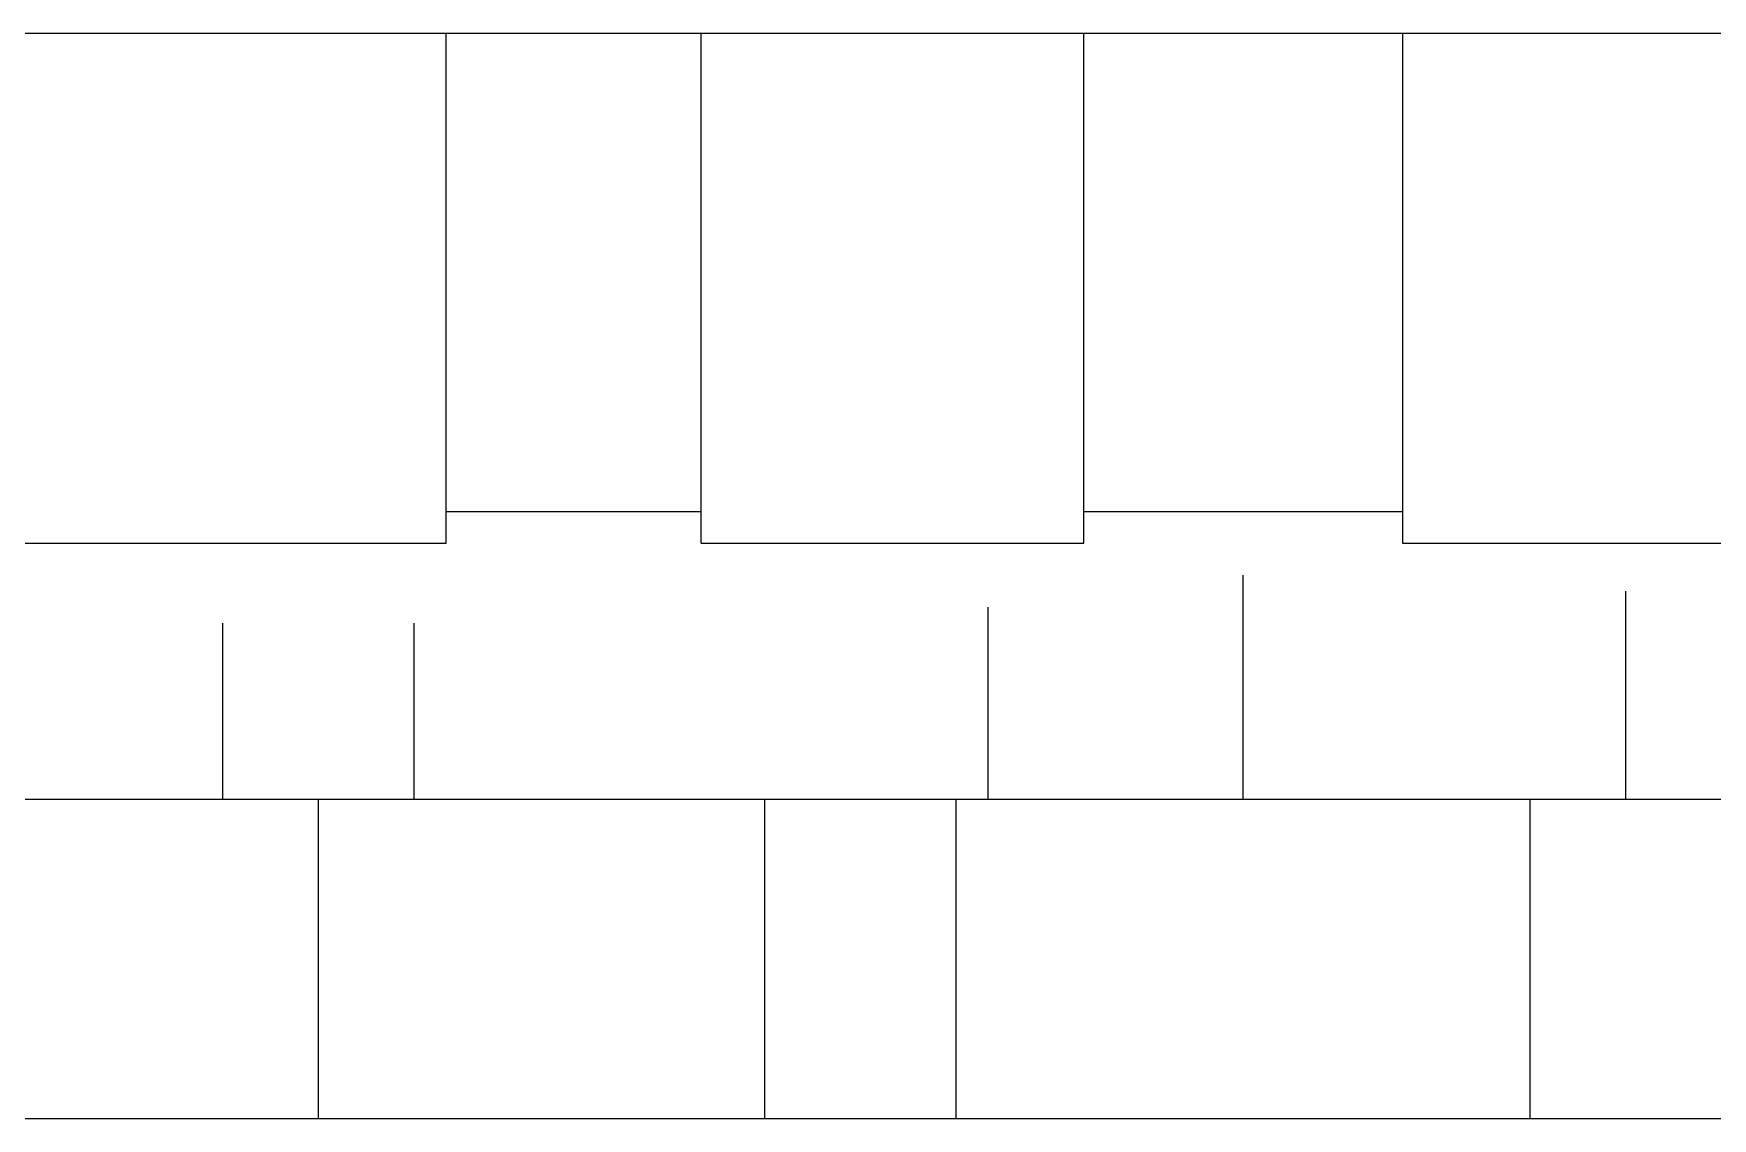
# Model space of a CAD drawing. Header units: inches. Extents: x 1397 to 20304, y -27267 to -746.
# Drawn here: x 3638.06 to 3664.39, y -9236.16 to -9219.16 of the extents above; entities that cross this region are included whole.
import ezdxf

# ---------------------------------------------------------------- set-up
doc = ezdxf.new("R2010")
doc.units = ezdxf.units.IN
doc.header["$LTSCALE"] = 17
doc.header["$MEASUREMENT"] = 0
doc.layers.add('OUTLINE', color=1, linetype='Continuous', lineweight=25)

msp = doc.modelspace()

# ---------------------------------------------------------------- hatches: boundary and pattern name
at = {"layer": 'OUTLINE'}
h = msp.add_hatch(dxfattribs=at)
h.set_pattern_fill('AR-RSHKE', color=8)
h.set_pattern_definition([(0, (1566.02, -5903.163), (25.5, 12), [6, -5, 7, -3, 9, -4]), (0, (1572.02, -5902.663), (25.5, 12), [5, -19, 4, -6]), (0, (1584.02, -5903.913), (25.5, 12), [3, -31]), (90, (1566.0205, -5903.163), (-8.5, 12), [11.5, -36.5]), (90, (1572.0205, -5903.163), (-8.5, 12), [11.25, -36.75]), (90, (1577.0205, -5903.163), (-8.5, 12), [10.5, -37.5]), (90, (1584.0205, -5903.913), (-8.5, 12), [11.5, -36.5]), (90, (1587.0205, -5903.913), (-8.5, 12), [11.5, -36.5]), (90, (1596.0205, -5903.163), (-8.5, 12), [11, -37])])
h.paths.add_polyline_path([(3665.02, -9219.163), (3498.503, -9219.163), (3498.503, -9224.163), (3498.503, -9226.012), (3501.503, -9226.012), (3501.503, -9230.012), (3499.945, -9230.012), (3499.945, -9231.163), (3665.02, -9231.163)])
h = msp.add_hatch(dxfattribs=at)
h.set_pattern_fill('AR-RSHKE', color=8)
h.set_pattern_definition([(0, (1566.02, -5796.163), (25.5, 12), [6, -5, 7, -3, 9, -4]), (0, (1572.02, -5795.663), (25.5, 12), [5, -19, 4, -6]), (0, (1584.02, -5796.913), (25.5, 12), [3, -31]), (90, (1566.0205, -5796.163), (-8.5, 12), [11.5, -36.5]), (90, (1572.0205, -5796.163), (-8.5, 12), [11.25, -36.75]), (90, (1577.0205, -5796.163), (-8.5, 12), [10.5, -37.5]), (90, (1584.0205, -5796.913), (-8.5, 12), [11.5, -36.5]), (90, (1587.0205, -5796.913), (-8.5, 12), [11.5, -36.5]), (90, (1596.0205, -5796.163), (-8.5, 12), [11, -37])])
h.paths.add_polyline_path([(3499.02, -9231.163), (3499.02, -9235.012), (3497.462, -9235.012), (3497.462, -9236.012), (3497.462, -9236.163), (3665.02, -9236.163), (3665.02, -9235.163), (3665.02, -9231.163)])

# ---------------------------------------------------------------- linework, layer by layer
for p, q in [((3665.02, -9219.163), (3496.02, -9219.163)), ((3683.02, -9231.163), (3496.02, -9231.163)), ((3496.02, -9236.163), (3701.02, -9236.163))]:
    msp.add_line(p, q, dxfattribs=at)

doc.saveas('drawing.dxf')
